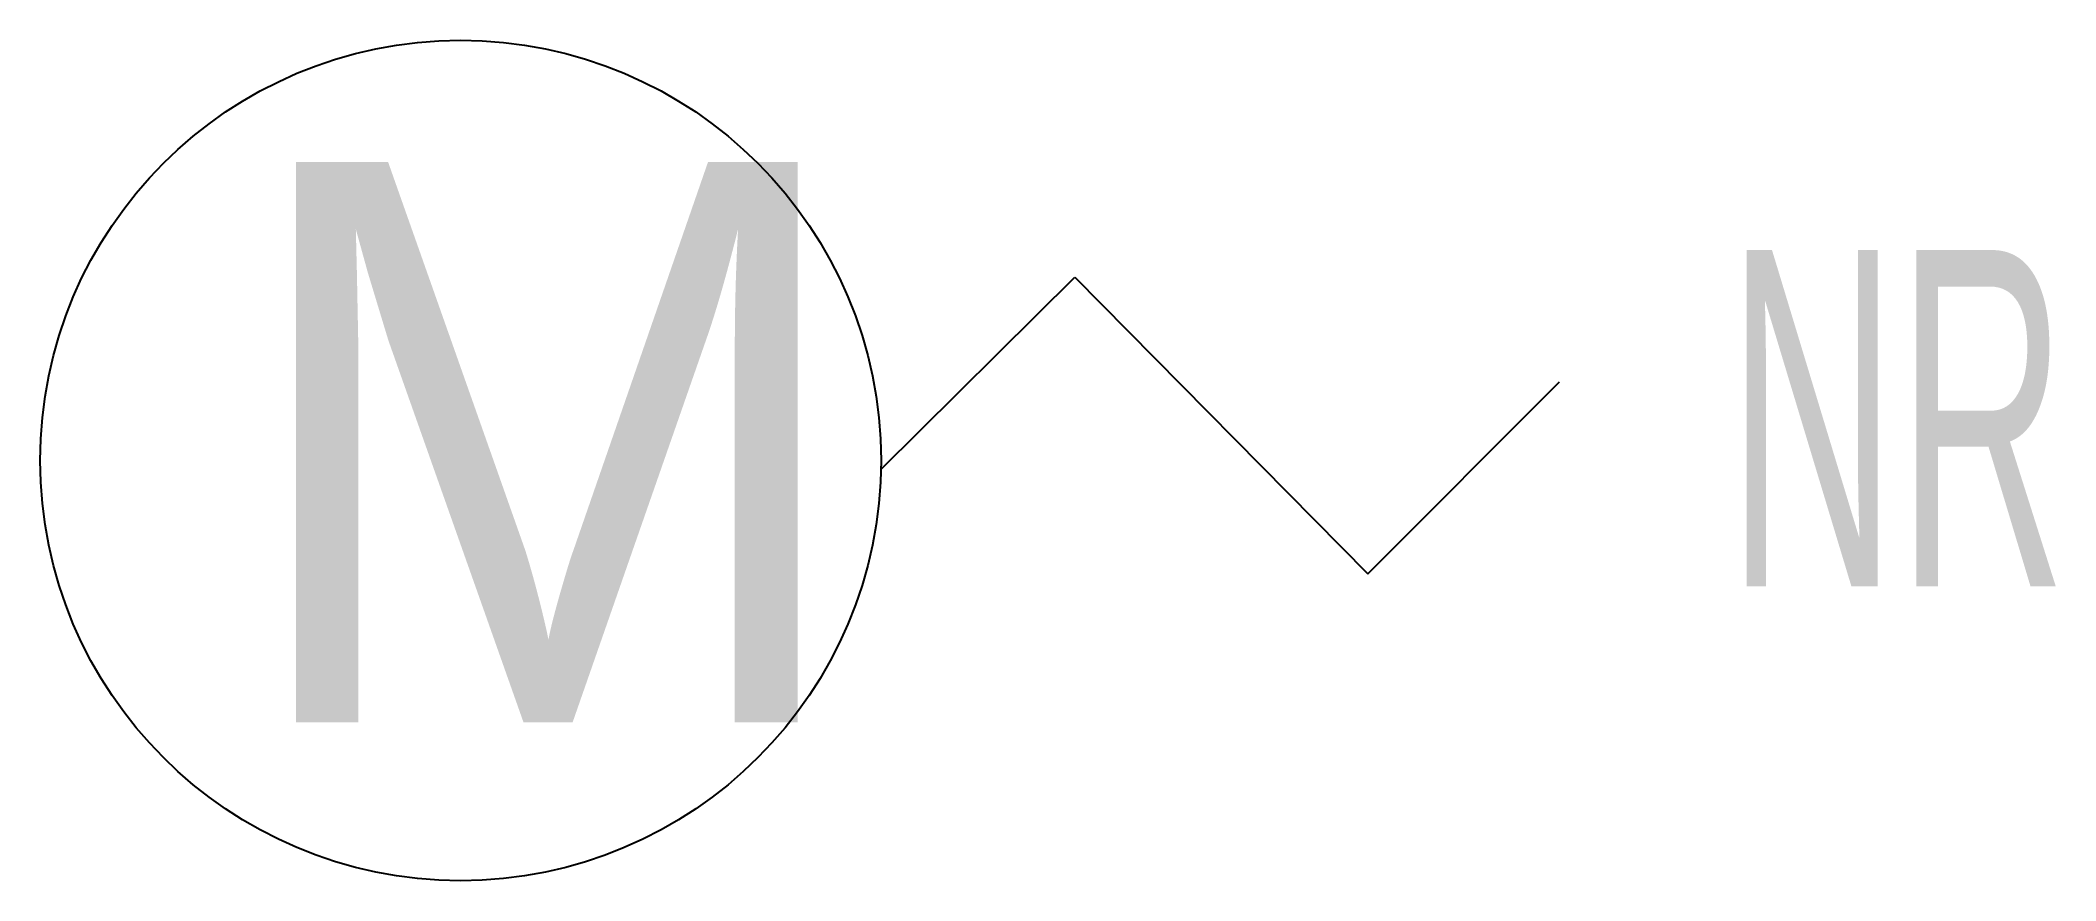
# Model space of a CAD drawing. Header units: millimetres. Extents: x -219 to 860, y -233 to 217.
import ezdxf

# ---------------------------------------------------------------- set-up
doc = ezdxf.new("R2010")
doc.units = ezdxf.units.MM
doc.header["$LTSCALE"] = 0.25
doc.layers.get('0').update_dxf_attribs({"color": 252})
doc.styles.add('Opisest3', font='arial.ttf', dxfattribs={"width": 0.5})
doc.styles.get("Standard").update_dxf_attribs({"font": 'PM_SMPLX.shx'})

msp = doc.modelspace()

# ---------------------------------------------------------------- linework, layer by layer
for p, q in [((231.2, -12.8), (334.9, 89.9)), ((334.9, 89.9), (491.6, -68.8)), ((491.6, -68.8), (594.2, 33.8))]:
    msp.add_line(p, q)
msp.add_circle((6.3, -8.2), 224.9)

# ---------------------------------------------------------------- texts
msp.add_text('M', height=300).set_placement((-114.6, -148.4))
at = {"style": 'Opisest3', "width": 0.5, "flags": 8}
msp.add_attdef('NR', (683.9, -75.6), 'xx', height=180, dxfattribs=at)

doc.saveas('drawing.dxf')
